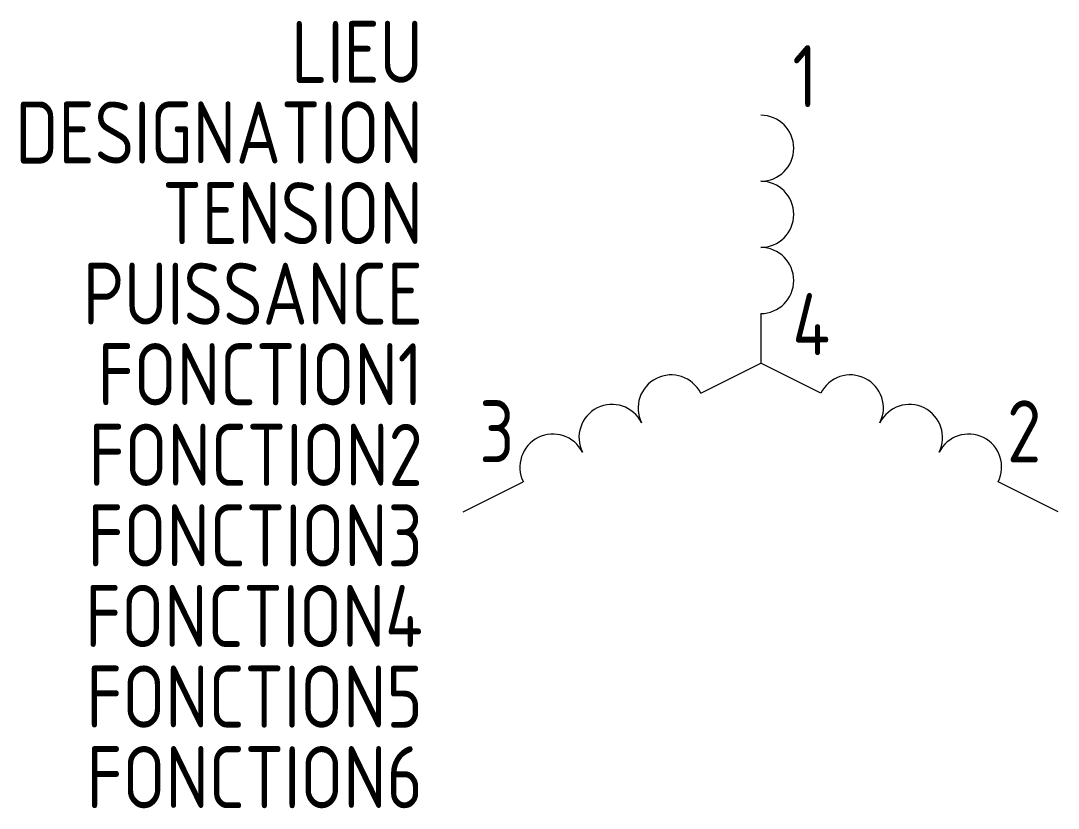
# Model space of a CAD drawing. Extents: x -1614.5 to -1572.6, y -907.5 to -875.8.
import ezdxf
from ezdxf.enums import TextEntityAlignment as Align

# ---------------------------------------------------------------- set-up
doc = ezdxf.new("R2010")
doc.units = 0
doc.header["$LTSCALE"] = 0.3
for name, color, linetype in [('SYMB_FIL', 3, 'CONTINUOUS'), ('SYMB_TXT_CONTACT', 2, 'CONTINUOUS'), ('SYMB_TXT_NOM', 3, 'CONTINUOUS')]:
    doc.layers.add(name, color=color, linetype=linetype)
doc.styles.add('NET2_5', font='isocp.shx', dxfattribs={"width": 0.9, "height": 2.5})

msp = doc.modelspace()

# ---------------------------------------------------------------- linework, layer by layer
at = {"layer": 'SYMB_FIL'}
for p, q in [((-1584.634, -887.593), (-1584.634, -889.593)), ((-1587.056, -890.804), (-1584.634, -889.593)), ((-1582.212, -890.804), (-1584.634, -889.593)), ((-1596.634, -895.593), (-1594.212, -894.382)), ((-1572.634, -895.593), (-1575.056, -894.382))]:
    msp.add_line(p, q, dxfattribs=at)
for centre, start, end in [((-1584.634, -880.927), 270, 90), ((-1584.634, -883.593), 270, 90), ((-1584.634, -886.26), 270, 90), ((-1588.249, -891.401), 26.5651, 206.5651), ((-1581.019, -891.401), 333.4349, 153.4349), ((-1590.634, -892.593), 26.5651, 206.5651), ((-1578.634, -892.593), 333.4349, 153.4349), ((-1593.019, -893.786), 26.5651, 206.5651), ((-1576.249, -893.786), 333.4349, 153.4349)]:
    msp.add_arc(centre, 1.333, start, end, dxfattribs=at)

# ---------------------------------------------------------------- texts
at = {"layer": 'SYMB_TXT_CONTACT', "style": 'NET2_5', "width": 0.9, "flags": 8}
for tag, p, s in [('1', (-1583.359, -879.272), 'U'), ('4', (-1583.359, -889.272), '?'), ('2', (-1574.699, -893.593), 'V')]:
    msp.add_attdef(tag, p, s, height=2.5, dxfattribs=at)
msp.add_attdef('3', text='W', height=2.5, dxfattribs=at).set_placement((-1594.569, -893.593), align=Align.RIGHT)
at = {"layer": 'SYMB_TXT_NOM', "style": 'NET2_5', "width": 0.9, "flags": 8}
for tag, text, p in [('LIEU', '', (-1598.269, -878.293)), ('DESIGNATION', 'M?', (-1598.269, -881.543)), ('TENSION', '?V', (-1598.269, -884.793)), ('PUISSANCE', '?KW', (-1598.269, -888.043)), ('FONCTION1', '', (-1598.269, -891.293)), ('FONCTION2', '', (-1598.269, -894.543)), ('FONCTION3', '', (-1598.269, -897.793)), ('FONCTION4', '', (-1598.269, -901.043)), ('FONCTION5', '', (-1598.269, -904.293)), ('FONCTION6', '', (-1598.269, -907.543))]:
    msp.add_attdef(tag, text=text, height=2.5, dxfattribs=at).set_placement(p, align=Align.RIGHT)

doc.saveas('drawing.dxf')
